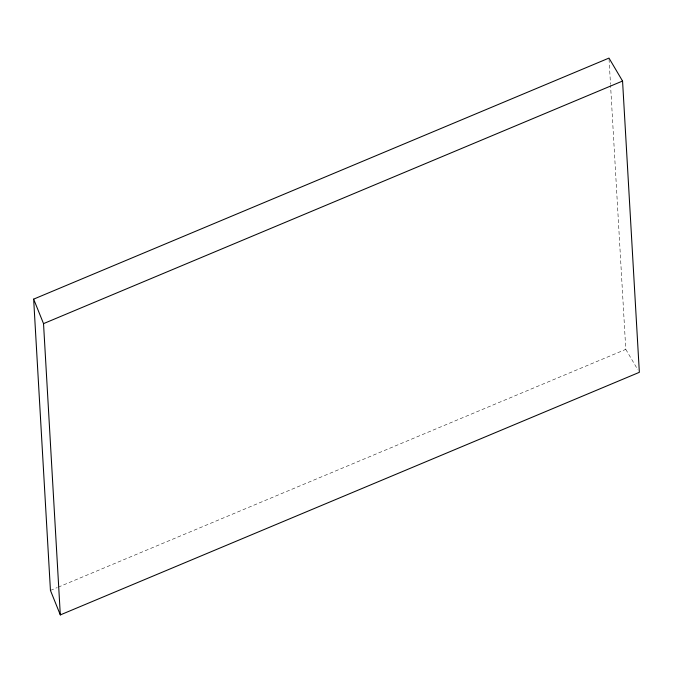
<?xml version="1.0" encoding="UTF-8"?>
<svg xmlns="http://www.w3.org/2000/svg" width="673" height="673" viewBox="0 0 673 673"><rect width="100%" height="100%" fill="white"/><g stroke="black" fill="none" stroke-linecap="round" stroke-linejoin="round"><path stroke-width="0.5" stroke-dasharray="3.37 2.52" d="M50.441 590.414L57.222 587.579M58.198 587.167L625.789 349.371L610.562 85.328M625.789 349.371L637.785 369.67M609.048 59.131L610.504 84.285"/><path stroke-width="1.01" d="M33.65 299.132L608.989 58.088L622.559 81.038L639.35 372.32L60.318 614.912L50.441 590.414L33.65 299.132L43.526 323.629L60.318 614.912M43.526 323.629L622.559 81.038"/></g></svg>
